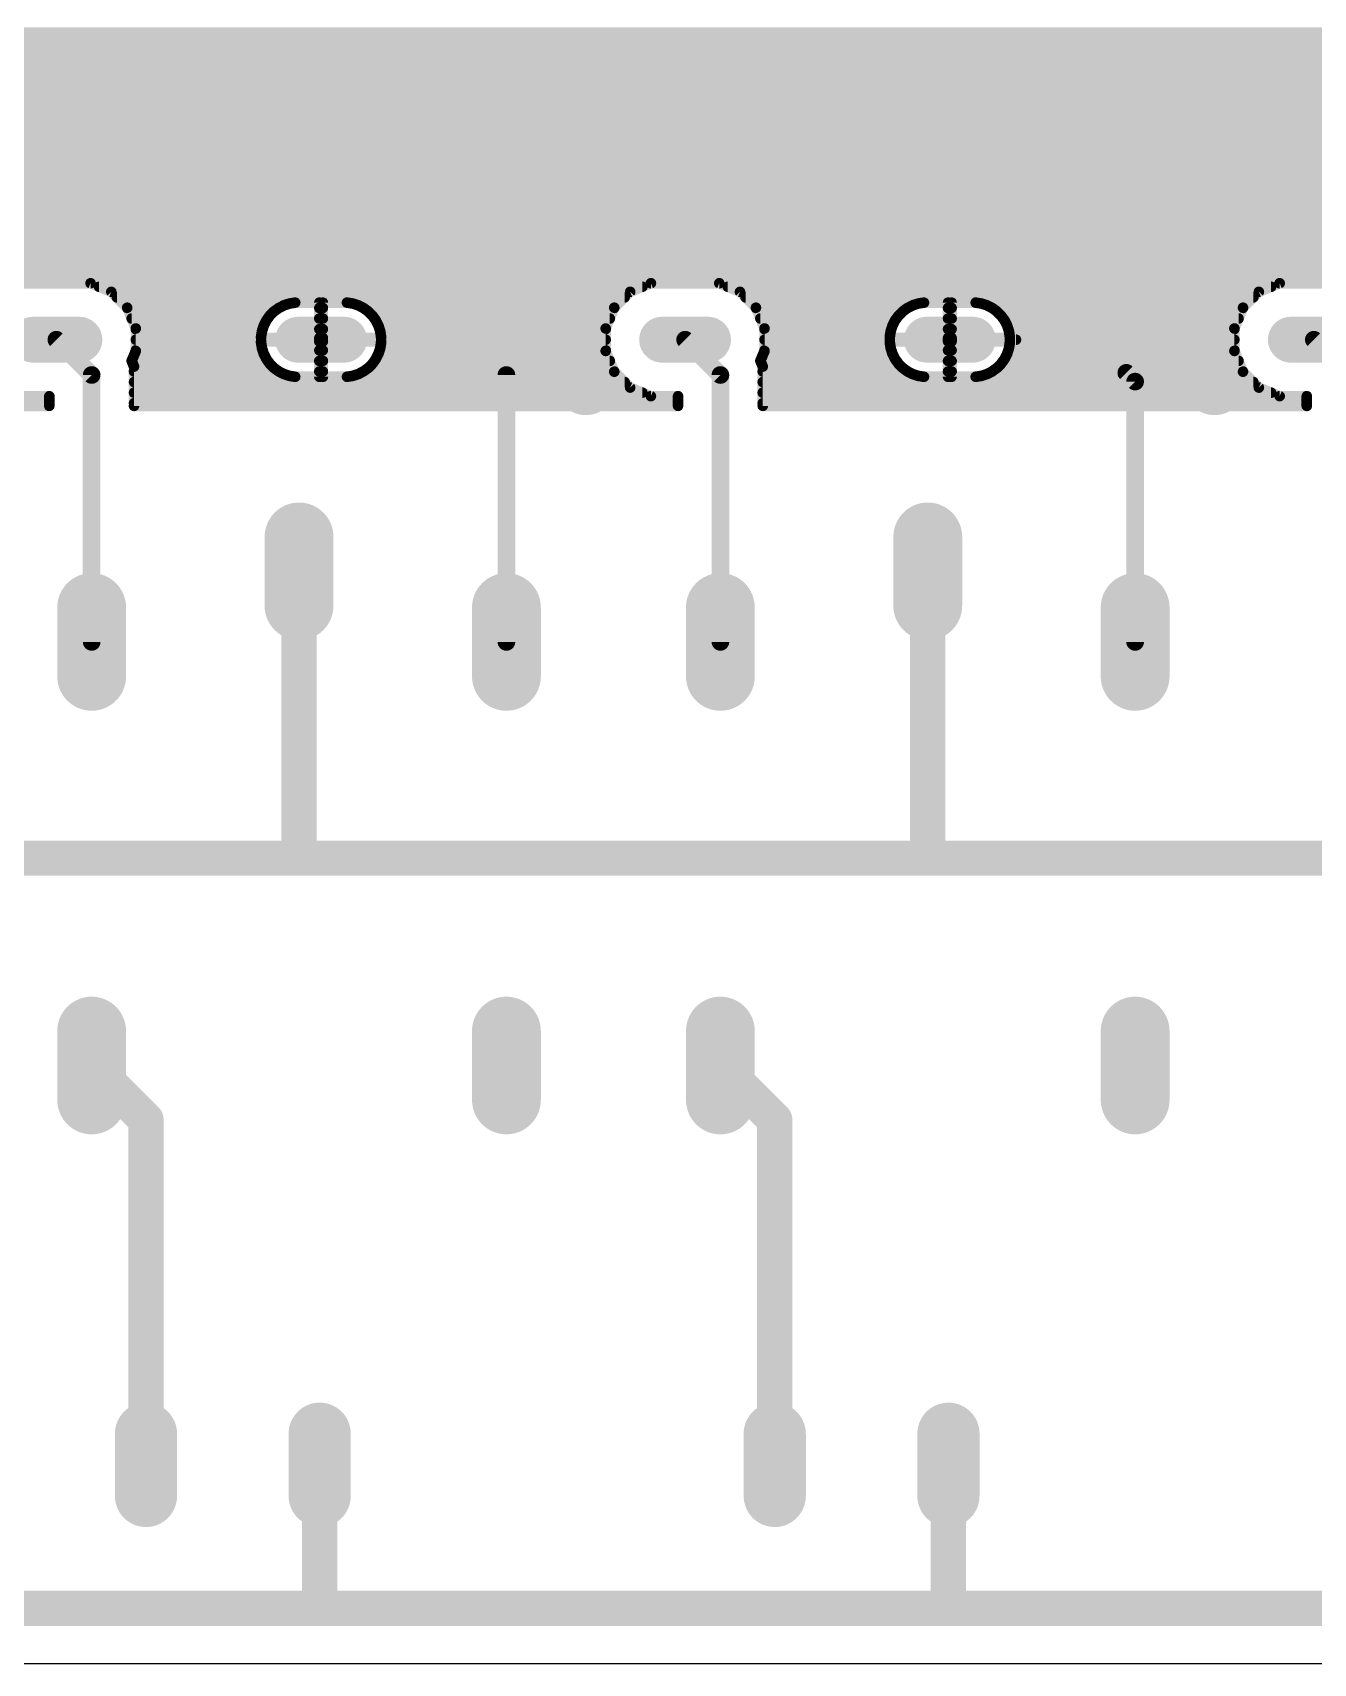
# Model space of a CAD drawing. Header units: millimetres. Extents: x 0 to 653, y 0 to 287.
# Drawn here: x 43.45 to 80.31, y 0 to 46.94 of the extents above; entities that cross this region are included whole.
import ezdxf

# ---------------------------------------------------------------- set-up
doc = ezdxf.new("R2010")
doc.units = ezdxf.units.MM
for name, color, linetype in [('16', 7, 'Continuous'), ('17', 7, 'Continuous'), ('18', 7, 'Continuous'), ('20', 7, 'Continuous')]:
    doc.layers.add(name, color=color, linetype=linetype)

# ---------------------------------------------------------------- blocks, each defined once
blk = doc.blocks.new('LONGP100')
at = {"const_width": 1}
blk.add_lwpolyline([(-0.5, 0), (0.5, 0)], dxfattribs=at)
at = {"const_width": 0.5}
for points in [[(-0.5, 0.25, 1), (-0.5, -0.25)], [(0.5, -0.25, 1), (0.5, 0.25)]]:
    blk.add_lwpolyline(points, format="xyb", dxfattribs=at)
blk = doc.blocks.new('ROUNDV')
at = {"const_width": 0.5}
blk.add_lwpolyline([(0, -0.25, 1), (0, 0.25, 1), (0, -0.25)], format="xyb", dxfattribs=at)

msp = doc.modelspace()

# ---------------------------------------------------------------- linework, layer by layer
at = {"layer": '16'}
for points, const_width in [([(1.168, 46.939), (167.958, 46.939)], 0.305), ([(1.168, 46.634), (167.958, 46.634)], 0.305), ([(1.168, 46.33), (167.958, 46.33)], 0.305), ([(1.168, 46.025), (167.958, 46.025)], 0.305), ([(1.168, 45.72), (167.958, 45.72)], 0.305), ([(1.168, 45.415), (167.958, 45.415)], 0.305), ([(1.168, 45.11), (167.958, 45.11)], 0.305), ([(1.168, 44.806), (167.958, 44.806)], 0.305), ([(1.168, 44.501), (167.958, 44.501)], 0.305), ([(1.168, 44.196), (167.958, 44.196)], 0.305), ([(1.168, 43.891), (167.958, 43.891)], 0.305), ([(1.168, 43.586), (167.958, 43.586)], 0.305), ([(1.168, 43.282), (167.958, 43.282)], 0.305), ([(1.168, 42.977), (167.958, 42.977)], 0.305), ([(1.168, 42.672), (167.958, 42.672)], 0.305), ([(6.137, 42.367), (167.958, 42.367)], 0.305), ([(6.442, 42.062), (167.958, 42.062)], 0.305), ([(6.693, 41.758), (167.958, 41.758)], 0.305), ([(6.693, 41.453), (167.958, 41.453)], 0.305), ([(6.693, 41.148), (167.958, 41.148)], 0.305), ([(6.693, 40.843), (167.958, 40.843)], 0.305), ([(6.188, 40.234), (167.958, 40.234)], 0.305), ([(6.493, 40.538), (167.958, 40.538)], 0.305), ([(1.168, 39.929), (167.958, 39.929)], 0.305), ([(45.116, 39.726), (43.149, 39.726)], 0.305), ([(45.714, 39.478), (45.116, 39.726)], 0.305), ([(45.361, 39.624), (61.001, 39.624)], 0.305), ([(46.171, 39.021), (45.714, 39.478)], 0.305), ([(45.873, 39.319), (60.49, 39.319)], 0.305), ([(60.649, 39.478), (60.191, 39.021)], 0.305), ([(61.246, 39.726), (60.649, 39.478)], 0.305), ([(63.214, 39.726), (61.246, 39.726)], 0.305), ([(63.811, 39.478), (63.214, 39.726)], 0.305), ([(63.459, 39.624), (79.099, 39.624)], 0.305), ([(64.269, 39.021), (63.811, 39.478)], 0.305), ([(63.97, 39.319), (78.587, 39.319)], 0.305), ([(78.746, 39.478), (78.289, 39.021)], 0.305), ([(79.344, 39.726), (78.746, 39.478)], 0.305), ([(81.311, 39.726), (79.344, 39.726)], 0.305), ([(46.419, 38.423), (46.171, 39.021)], 0.305), ([(46.174, 39.014), (50.537, 39.014)], 0.305), ([(50.397, 38.914), (50.278, 38.795)], 0.305), ([(50.533, 39.012), (50.397, 38.914)], 0.305), ([(50.683, 39.089), (50.533, 39.012)], 0.305), ([(50.842, 39.141), (50.683, 39.089)], 0.305), ([(51.008, 39.167), (50.842, 39.141)], 0.305), ([(51.702, 39.167), (51.008, 39.167)], 0.305), ([(51.702, 38.151), (51.702, 39.167)], 0.305), ([(51.702, 39.014), (51.803, 39.014)], 0.305), ([(52.497, 39.167), (51.803, 39.167)], 0.305), ([(51.803, 39.167), (51.803, 38.151)], 0.305), ([(52.663, 39.141), (52.497, 39.167)], 0.305), ([(52.822, 39.089), (52.663, 39.141)], 0.305), ([(52.972, 39.012), (52.822, 39.089)], 0.305), ([(52.968, 39.014), (60.189, 39.014)], 0.305), ([(53.108, 38.914), (52.972, 39.012)], 0.305), ([(53.227, 38.795), (53.108, 38.914)], 0.305), ([(60.191, 39.021), (59.944, 38.423)], 0.305), ([(64.516, 38.423), (64.269, 39.021)], 0.305), ([(64.271, 39.014), (68.634, 39.014)], 0.305), ([(68.495, 38.914), (68.376, 38.795)], 0.305), ([(68.63, 39.012), (68.495, 38.914)], 0.305), ([(68.78, 39.089), (68.63, 39.012)], 0.305), ([(68.94, 39.141), (68.78, 39.089)], 0.305), ([(69.106, 39.167), (68.94, 39.141)], 0.305), ([(69.799, 39.167), (69.106, 39.167)], 0.305), ([(69.799, 38.151), (69.799, 39.167)], 0.305), ([(69.799, 39.014), (69.901, 39.014)], 0.305), ([(70.594, 39.167), (69.901, 39.167)], 0.305), ([(69.901, 39.167), (69.901, 38.151)], 0.305), ([(70.76, 39.141), (70.594, 39.167)], 0.305), ([(70.92, 39.089), (70.76, 39.141)], 0.305), ([(71.07, 39.012), (70.92, 39.089)], 0.305), ([(71.066, 39.014), (78.286, 39.014)], 0.305), ([(71.205, 38.914), (71.07, 39.012)], 0.305), ([(71.324, 38.795), (71.205, 38.914)], 0.305), ([(78.289, 39.021), (78.041, 38.423)], 0.305), ([(46.3, 38.71), (50.216, 38.71)], 0.305), ([(46.419, 37.777), (46.419, 38.423)], 0.305), ([(46.419, 38.405), (50.069, 38.405)], 0.305), ([(50.052, 38.35), (50.025, 38.184)], 0.305), ([(50.103, 38.51), (50.052, 38.35)], 0.305), ([(50.18, 38.659), (50.103, 38.51)], 0.305), ([(50.278, 38.795), (50.18, 38.659)], 0.305), ([(51.702, 38.71), (51.803, 38.71)], 0.305), ([(51.702, 38.405), (51.803, 38.405)], 0.305), ([(53.325, 38.659), (53.227, 38.795)], 0.305), ([(53.289, 38.71), (60.063, 38.71)], 0.305), ([(53.401, 38.51), (53.325, 38.659)], 0.305), ([(53.453, 38.35), (53.401, 38.51)], 0.305), ([(53.436, 38.405), (59.944, 38.405)], 0.305), ([(53.48, 38.184), (53.453, 38.35)], 0.305), ([(59.944, 38.423), (59.944, 37.777)], 0.305), ([(64.397, 38.71), (68.314, 38.71)], 0.305), ([(64.516, 37.777), (64.516, 38.423)], 0.305), ([(64.516, 38.405), (68.167, 38.405)], 0.305), ([(68.149, 38.35), (68.123, 38.184)], 0.305), ([(68.201, 38.51), (68.149, 38.35)], 0.305), ([(68.277, 38.659), (68.201, 38.51)], 0.305), ([(68.376, 38.795), (68.277, 38.659)], 0.305), ([(69.799, 38.71), (69.901, 38.71)], 0.305), ([(69.799, 38.405), (69.901, 38.405)], 0.305), ([(71.423, 38.659), (71.324, 38.795)], 0.305), ([(71.386, 38.71), (78.16, 38.71)], 0.305), ([(71.499, 38.51), (71.423, 38.659)], 0.305), ([(71.551, 38.35), (71.499, 38.51)], 0.305), ([(71.533, 38.405), (78.041, 38.405)], 0.305), ([(71.577, 38.184), (71.551, 38.35)], 0.305), ([(78.041, 38.423), (78.041, 37.777)], 0.305), ([(45.148, 37.084), (44.133, 38.1)], 0.508), ([(46.419, 38.1), (51.702, 38.1)], 0.305), ([(50.025, 38.184), (50.025, 38.151)], 0.305), ([(50.025, 38.151), (51.702, 38.151)], 0.305), ([(51.702, 38.049), (50.025, 38.049)], 0.305), ([(50.025, 38.049), (50.025, 38.016)], 0.305), ([(50.025, 38.016), (50.052, 37.85)], 0.305), ([(51.702, 38.151), (51.702, 38.049)], 0.305), ([(51.803, 38.151), (51.702, 38.151)], 0.305), ([(51.702, 37.033), (51.702, 38.049)], 0.305), ([(51.702, 38.049), (51.803, 38.049)], 0.305), ([(51.803, 38.049), (51.803, 38.151)], 0.305), ([(51.803, 38.151), (53.48, 38.151)], 0.305), ([(51.803, 38.1), (59.944, 38.1)], 0.305), ([(51.803, 38.049), (51.803, 37.033)], 0.305), ([(53.48, 38.049), (51.803, 38.049)], 0.305), ([(53.453, 37.85), (53.48, 38.016)], 0.305), ([(53.48, 38.151), (53.48, 38.184)], 0.305), ([(53.48, 38.016), (53.48, 38.049)], 0.305), ([(63.246, 37.084), (62.23, 38.1)], 0.508), ([(64.516, 38.1), (69.799, 38.1)], 0.305), ([(68.123, 38.184), (68.123, 38.151)], 0.305), ([(68.123, 38.151), (69.799, 38.151)], 0.305), ([(69.799, 38.049), (68.123, 38.049)], 0.305), ([(68.123, 38.049), (68.123, 38.016)], 0.305), ([(68.123, 38.016), (68.149, 37.85)], 0.305), ([(69.799, 38.151), (69.799, 38.049)], 0.305), ([(69.901, 38.151), (69.799, 38.151)], 0.305), ([(69.799, 37.033), (69.799, 38.049)], 0.305), ([(69.799, 38.049), (69.901, 38.049)], 0.305), ([(69.85, 38.1), (71.755, 38.1)], 0.305), ([(69.901, 38.049), (69.901, 38.151)], 0.305), ([(69.901, 38.151), (71.577, 38.151)], 0.305), ([(69.901, 38.1), (78.041, 38.1)], 0.305), ([(69.901, 38.049), (69.901, 37.033)], 0.305), ([(71.577, 38.049), (69.901, 38.049)], 0.305), ([(71.551, 37.85), (71.577, 38.016)], 0.305), ([(71.577, 38.151), (71.577, 38.184)], 0.305), ([(71.577, 38.016), (71.577, 38.049)], 0.305), ([(81.344, 37.084), (80.328, 38.1)], 0.508), ([(46.3, 37.49), (46.419, 37.777)], 0.305), ([(46.368, 37.327), (46.3, 37.49)], 0.305), ([(46.3, 37.49), (50.216, 37.49)], 0.305), ([(46.419, 37.795), (50.069, 37.795)], 0.305), ([(50.052, 37.85), (50.103, 37.691)], 0.305), ([(50.103, 37.691), (50.18, 37.541)], 0.305), ([(50.18, 37.541), (50.278, 37.405)], 0.305), ([(50.278, 37.405), (50.397, 37.286)], 0.305), ([(51.702, 37.795), (51.803, 37.795)], 0.305), ([(51.702, 37.49), (51.803, 37.49)], 0.305), ([(53.108, 37.286), (53.227, 37.405)], 0.305), ([(53.227, 37.405), (53.325, 37.541)], 0.305), ([(53.289, 37.49), (60.063, 37.49)], 0.305), ([(53.325, 37.541), (53.401, 37.691)], 0.305), ([(53.401, 37.691), (53.453, 37.85)], 0.305), ([(53.436, 37.795), (59.944, 37.795)], 0.305), ([(59.944, 37.777), (60.191, 37.179)], 0.305), ([(64.397, 37.49), (64.516, 37.777)], 0.305), ([(64.465, 37.327), (64.397, 37.49)], 0.305), ([(64.397, 37.49), (68.314, 37.49)], 0.305), ([(64.516, 37.795), (68.167, 37.795)], 0.305), ([(68.149, 37.85), (68.201, 37.691)], 0.305), ([(68.201, 37.691), (68.277, 37.541)], 0.305), ([(68.277, 37.541), (68.376, 37.405)], 0.305), ([(68.376, 37.405), (68.495, 37.286)], 0.305), ([(69.799, 37.795), (69.901, 37.795)], 0.305), ([(69.799, 37.49), (69.901, 37.49)], 0.305), ([(71.205, 37.286), (71.324, 37.405)], 0.305), ([(71.324, 37.405), (71.423, 37.541)], 0.305), ([(71.386, 37.49), (78.16, 37.49)], 0.305), ([(71.423, 37.541), (71.499, 37.691)], 0.305), ([(71.499, 37.691), (71.551, 37.85)], 0.305), ([(71.533, 37.795), (78.041, 37.795)], 0.305), ([(78.041, 37.777), (78.289, 37.179)], 0.305), ([(45.148, 29.401), (45.148, 37.084)], 0.508), ([(46.368, 36.195), (46.368, 37.327)], 0.305), ([(46.368, 37.186), (50.537, 37.186)], 0.305), ([(50.397, 37.286), (50.533, 37.188)], 0.305), ([(50.533, 37.188), (50.683, 37.111)], 0.305), ([(50.683, 37.111), (50.842, 37.059)], 0.305), ([(50.842, 37.059), (51.008, 37.033)], 0.305), ([(51.008, 37.033), (51.702, 37.033)], 0.305), ([(51.702, 37.186), (51.803, 37.186)], 0.305), ([(51.803, 37.033), (52.497, 37.033)], 0.305), ([(52.497, 37.033), (52.663, 37.059)], 0.305), ([(52.663, 37.059), (52.822, 37.111)], 0.305), ([(52.822, 37.111), (52.972, 37.188)], 0.305), ([(52.968, 37.186), (60.189, 37.186)], 0.305), ([(52.972, 37.188), (53.108, 37.286)], 0.305), ([(57.087, 29.401), (57.087, 37.084)], 0.508), ([(60.191, 37.179), (60.649, 36.722)], 0.305), ([(63.246, 29.401), (63.246, 37.084)], 0.508), ([(64.465, 36.195), (64.465, 37.327)], 0.305), ([(64.465, 37.186), (68.634, 37.186)], 0.305), ([(68.495, 37.286), (68.63, 37.188)], 0.305), ([(68.63, 37.188), (68.78, 37.111)], 0.305), ([(68.78, 37.111), (68.94, 37.059)], 0.305), ([(68.94, 37.059), (69.106, 37.033)], 0.305), ([(69.106, 37.033), (69.799, 37.033)], 0.305), ([(69.799, 37.186), (69.901, 37.186)], 0.305), ([(69.901, 37.033), (70.594, 37.033)], 0.305), ([(70.594, 37.033), (70.76, 37.059)], 0.305), ([(70.76, 37.059), (70.92, 37.111)], 0.305), ([(70.92, 37.111), (71.07, 37.188)], 0.305), ([(71.066, 37.186), (78.286, 37.186)], 0.305), ([(71.07, 37.188), (71.205, 37.286)], 0.305), ([(75.184, 36.894), (74.93, 37.148)], 0.508), ([(75.184, 29.401), (75.184, 36.894)], 0.508), ([(78.289, 37.179), (78.746, 36.722)], 0.305), ([(43.149, 36.474), (43.929, 36.474)], 0.305), ([(43.929, 36.474), (43.929, 36.195)], 0.305), ([(46.368, 36.881), (60.49, 36.881)], 0.305), ([(46.368, 36.576), (61.001, 36.576)], 0.305), ([(60.649, 36.722), (61.246, 36.474)], 0.305), ([(61.246, 36.474), (62.027, 36.474)], 0.305), ([(62.027, 36.474), (62.027, 36.195)], 0.305), ([(64.465, 36.881), (78.587, 36.881)], 0.305), ([(64.465, 36.576), (79.099, 36.576)], 0.305), ([(78.746, 36.722), (79.344, 36.474)], 0.305), ([(79.344, 36.474), (80.124, 36.474)], 0.305), ([(80.124, 36.474), (80.124, 36.195)], 0.305), ([(28.27, 36.271), (43.929, 36.271)], 0.305), ([(43.929, 36.195), (28.27, 36.195)], 0.305), ([(46.368, 36.271), (62.027, 36.271)], 0.305), ([(62.027, 36.195), (46.368, 36.195)], 0.305), ([(64.465, 36.271), (80.124, 36.271)], 0.305), ([(80.124, 36.195), (64.465, 36.195)], 0.305), ([(51.117, 31.433), (51.117, 23.177)], 1.016), ([(69.215, 31.433), (69.215, 23.177)], 1.016), ([(33.02, 23.177), (51.117, 23.177)], 1.016), ([(51.117, 23.177), (69.215, 23.177)], 1.016), ([(69.215, 23.177), (87.312, 23.177)], 1.016), ([(45.148, 17.209), (46.712, 15.645)], 1.016), ([(63.246, 17.209), (64.81, 15.645)], 1.016), ([(46.712, 15.645), (46.712, 5.715)], 1.016), ([(64.81, 15.645), (64.81, 5.715)], 1.016), ([(51.712, 5.715), (51.712, 1.627)], 1.016), ([(69.81, 5.715), (69.81, 1.627)], 1.016), ([(33.972, 1.587), (51.752, 1.587)], 1.016), ([(51.712, 1.627), (51.752, 1.587)], 1.016), ([(51.752, 1.587), (69.85, 1.587)], 1.016), ([(69.81, 1.627), (69.85, 1.587)], 1.016), ([(69.85, 1.587), (88.265, 1.587)], 1.016)]:
    msp.add_lwpolyline(points, dxfattribs=dict(at, const_width=const_width))
for points, const_width in [([(45.145, 39.796, 1), (45.087, 39.655)], 0.152), ([(45.116, 39.649, 1), (45.116, 39.802)], 0.152), ([(45.361, 39.7, 1), (45.361, 39.548)], 0.152), ([(45.768, 39.532, 1), (45.66, 39.424)], 0.152), ([(45.685, 39.408, 1), (45.743, 39.548)], 0.152), ([(45.873, 39.395, 1), (45.873, 39.243)], 0.152), ([(60.49, 39.243, 1), (60.49, 39.395)], 0.152), ([(60.62, 39.548, 1), (60.678, 39.408)], 0.152), ([(60.703, 39.424, 1), (60.595, 39.532)], 0.152), ([(61.001, 39.548, 1), (61.001, 39.7)], 0.152), ([(61.246, 39.802, 1), (61.246, 39.649)], 0.152), ([(61.275, 39.655, 1), (61.217, 39.796)], 0.152), ([(63.243, 39.796, 1), (63.185, 39.655)], 0.152), ([(63.214, 39.649, 1), (63.214, 39.802)], 0.152), ([(63.459, 39.7, 1), (63.459, 39.548)], 0.152), ([(63.865, 39.532, 1), (63.757, 39.424)], 0.152), ([(63.782, 39.408, 1), (63.84, 39.548)], 0.152), ([(63.97, 39.395, 1), (63.97, 39.243)], 0.152), ([(78.587, 39.243, 1), (78.587, 39.395)], 0.152), ([(78.717, 39.548, 1), (78.775, 39.408)], 0.152), ([(78.8, 39.424, 1), (78.692, 39.532)], 0.152), ([(79.099, 39.548, 1), (79.099, 39.7)], 0.152), ([(79.344, 39.802, 1), (79.344, 39.649)], 0.152), ([(79.373, 39.655, 1), (79.315, 39.796)], 0.152), ([(46.241, 39.05, 1), (46.101, 38.992)], 0.152), ([(46.174, 39.091, 1), (46.174, 38.938)], 0.152), ([(46.117, 38.967, 1), (46.225, 39.075)], 0.152), ([(50.352, 38.975, 1), (50.442, 38.852)], 0.152), ([(50.451, 38.86, 1), (50.343, 38.968)], 0.152), ([(50.498, 39.08, 1), (50.568, 38.944)], 0.152), ([(50.578, 38.951, 1), (50.488, 39.074)], 0.152), ([(50.537, 38.938, 1), (50.537, 39.091)], 0.152), ([(50.659, 39.161, 1), (50.706, 39.016)], 0.152), ([(50.717, 39.021, 1), (50.648, 39.157)], 0.152), ([(50.83, 39.216, 1), (50.854, 39.065)], 0.152), ([(50.866, 39.068, 1), (50.819, 39.213)], 0.152), ([(51.008, 39.243, 1), (51.008, 39.091)], 0.152), ([(51.02, 39.092, 1), (50.996, 39.242)], 0.152), ([(51.778, 39.167, 1), (51.626, 39.167)], 0.152), ([(51.702, 39.091, 1), (51.702, 38.938)], 0.152), ([(51.702, 39.091, 1), (51.702, 39.243)], 0.152), ([(51.803, 39.243, 1), (51.803, 39.091)], 0.152), ([(51.88, 39.167, 1), (51.727, 39.167)], 0.152), ([(51.803, 38.938, 1), (51.803, 39.091)], 0.152), ([(52.509, 39.242, 1), (52.485, 39.092)], 0.152), ([(52.497, 39.091, 1), (52.497, 39.243)], 0.152), ([(52.686, 39.213, 1), (52.639, 39.068)], 0.152), ([(52.651, 39.065, 1), (52.675, 39.216)], 0.152), ([(52.857, 39.157, 1), (52.788, 39.021)], 0.152), ([(52.799, 39.016, 1), (52.846, 39.161)], 0.152), ([(52.968, 39.091, 1), (52.968, 38.938)], 0.152), ([(53.017, 39.074, 1), (52.927, 38.951)], 0.152), ([(52.937, 38.944, 1), (53.007, 39.08)], 0.152), ([(53.162, 38.968, 1), (53.054, 38.86)], 0.152), ([(53.063, 38.852, 1), (53.153, 38.975)], 0.152), ([(60.138, 39.075, 1), (60.245, 38.967)], 0.152), ([(60.262, 38.992, 1), (60.121, 39.05)], 0.152), ([(60.189, 38.938, 1), (60.189, 39.091)], 0.152), ([(64.339, 39.05, 1), (64.198, 38.992)], 0.152), ([(64.271, 39.091, 1), (64.271, 38.938)], 0.152), ([(64.215, 38.967, 1), (64.322, 39.075)], 0.152), ([(68.45, 38.975, 1), (68.539, 38.852)], 0.152), ([(68.549, 38.86, 1), (68.441, 38.968)], 0.152), ([(68.596, 39.08, 1), (68.665, 38.944)], 0.152), ([(68.675, 38.951, 1), (68.586, 39.074)], 0.152), ([(68.634, 38.938, 1), (68.634, 39.091)], 0.152), ([(68.757, 39.161, 1), (68.804, 39.016)], 0.152), ([(68.815, 39.021, 1), (68.746, 39.157)], 0.152), ([(68.928, 39.216, 1), (68.952, 39.065)], 0.152), ([(68.963, 39.068, 1), (68.916, 39.213)], 0.152), ([(69.106, 39.243, 1), (69.106, 39.091)], 0.152), ([(69.118, 39.092, 1), (69.094, 39.242)], 0.152), ([(69.875, 39.167, 1), (69.723, 39.167)], 0.152), ([(69.799, 39.091, 1), (69.799, 38.938)], 0.152), ([(69.799, 39.091, 1), (69.799, 39.243)], 0.152), ([(69.901, 39.243, 1), (69.901, 39.091)], 0.152), ([(69.977, 39.167, 1), (69.825, 39.167)], 0.152), ([(69.901, 38.938, 1), (69.901, 39.091)], 0.152), ([(70.606, 39.242, 1), (70.582, 39.092)], 0.152), ([(70.594, 39.091, 1), (70.594, 39.243)], 0.152), ([(70.784, 39.213, 1), (70.737, 39.068)], 0.152), ([(70.748, 39.065, 1), (70.772, 39.216)], 0.152), ([(70.954, 39.157, 1), (70.885, 39.021)], 0.152), ([(70.896, 39.016, 1), (70.944, 39.161)], 0.152), ([(71.066, 39.091, 1), (71.066, 38.938)], 0.152), ([(71.114, 39.074, 1), (71.025, 38.951)], 0.152), ([(71.035, 38.944, 1), (71.104, 39.08)], 0.152), ([(71.259, 38.968, 1), (71.151, 38.86)], 0.152), ([(71.161, 38.852, 1), (71.25, 38.975)], 0.152), ([(78.235, 39.075, 1), (78.343, 38.967)], 0.152), ([(78.359, 38.992, 1), (78.219, 39.05)], 0.152), ([(78.286, 38.938, 1), (78.286, 39.091)], 0.152), ([(46.3, 38.786, 1), (46.3, 38.633)], 0.152), ([(46.495, 38.423, 1), (46.342, 38.423)], 0.152), ([(46.419, 38.481, 1), (46.419, 38.329)], 0.152), ([(46.348, 38.394, 1), (46.489, 38.453)], 0.152), ([(50.127, 38.338, 1), (49.976, 38.362)], 0.152), ([(50.036, 38.544, 1), (50.171, 38.475)], 0.152), ([(50.176, 38.486, 1), (50.031, 38.533)], 0.152), ([(50.069, 38.329, 1), (50.069, 38.481)], 0.152), ([(50.118, 38.704, 1), (50.241, 38.614)], 0.152), ([(50.248, 38.624, 1), (50.112, 38.694)], 0.152), ([(50.224, 38.849, 1), (50.332, 38.741)], 0.152), ([(50.34, 38.75, 1), (50.217, 38.84)], 0.152), ([(50.216, 38.633, 1), (50.216, 38.786)], 0.152), ([(51.702, 38.786, 1), (51.702, 38.633)], 0.152), ([(51.702, 38.481, 1), (51.702, 38.329)], 0.152), ([(51.803, 38.633, 1), (51.803, 38.786)], 0.152), ([(51.803, 38.329, 1), (51.803, 38.481)], 0.152), ([(53.288, 38.84, 1), (53.165, 38.75)], 0.152), ([(53.173, 38.741, 1), (53.281, 38.849)], 0.152), ([(53.289, 38.786, 1), (53.289, 38.633)], 0.152), ([(53.393, 38.694, 1), (53.257, 38.624)], 0.152), ([(53.264, 38.614, 1), (53.387, 38.704)], 0.152), ([(53.474, 38.533, 1), (53.329, 38.486)], 0.152), ([(53.334, 38.475, 1), (53.469, 38.544)], 0.152), ([(53.436, 38.481, 1), (53.436, 38.329)], 0.152), ([(53.529, 38.362, 1), (53.378, 38.338)], 0.152), ([(60.02, 38.423, 1), (59.868, 38.423)], 0.152), ([(59.874, 38.453, 1), (60.014, 38.394)], 0.152), ([(59.944, 38.329, 1), (59.944, 38.481)], 0.152), ([(60.063, 38.633, 1), (60.063, 38.786)], 0.152), ([(64.397, 38.786, 1), (64.397, 38.633)], 0.152), ([(64.592, 38.423, 1), (64.44, 38.423)], 0.152), ([(64.516, 38.481, 1), (64.516, 38.329)], 0.152), ([(64.446, 38.394, 1), (64.586, 38.453)], 0.152), ([(68.224, 38.338, 1), (68.074, 38.362)], 0.152), ([(68.133, 38.544, 1), (68.269, 38.475)], 0.152), ([(68.273, 38.486, 1), (68.129, 38.533)], 0.152), ([(68.167, 38.329, 1), (68.167, 38.481)], 0.152), ([(68.216, 38.704, 1), (68.339, 38.614)], 0.152), ([(68.345, 38.624, 1), (68.209, 38.694)], 0.152), ([(68.322, 38.849, 1), (68.43, 38.741)], 0.152), ([(68.438, 38.75, 1), (68.314, 38.84)], 0.152), ([(68.314, 38.633, 1), (68.314, 38.786)], 0.152), ([(69.799, 38.786, 1), (69.799, 38.633)], 0.152), ([(69.799, 38.481, 1), (69.799, 38.329)], 0.152), ([(69.901, 38.633, 1), (69.901, 38.786)], 0.152), ([(69.901, 38.329, 1), (69.901, 38.481)], 0.152), ([(71.386, 38.84, 1), (71.263, 38.75)], 0.152), ([(71.27, 38.741, 1), (71.378, 38.849)], 0.152), ([(71.386, 38.786, 1), (71.386, 38.633)], 0.152), ([(71.491, 38.694, 1), (71.355, 38.624)], 0.152), ([(71.361, 38.614, 1), (71.484, 38.704)], 0.152), ([(71.572, 38.533, 1), (71.427, 38.486)], 0.152), ([(71.431, 38.475, 1), (71.567, 38.544)], 0.152), ([(71.533, 38.481, 1), (71.533, 38.329)], 0.152), ([(71.626, 38.362, 1), (71.476, 38.338)], 0.152), ([(78.118, 38.423, 1), (77.965, 38.423)], 0.152), ([(77.971, 38.453, 1), (78.112, 38.394)], 0.152), ([(78.041, 38.329, 1), (78.041, 38.481)], 0.152), ([(78.16, 38.633, 1), (78.16, 38.786)], 0.152), ([(44.222, 38.19, 1), (44.043, 38.01)], 0.254), ([(46.419, 38.176, 1), (46.419, 38.024)], 0.152), ([(50.102, 38.184, 1), (49.949, 38.184)], 0.152), ([(50.025, 38.227, 1), (50.025, 38.075)], 0.152), ([(49.95, 38.196, 1), (50.101, 38.172)], 0.152), ([(49.949, 38.151, 1), (50.102, 38.151)], 0.152), ([(50.025, 38.125, 1), (50.025, 37.973)], 0.152), ([(50.102, 38.049, 1), (49.949, 38.049)], 0.152), ([(50.101, 38.028, 1), (49.95, 38.004)], 0.152), ([(49.949, 38.016, 1), (50.102, 38.016)], 0.152), ([(49.979, 38.373, 1), (50.124, 38.326)], 0.152), ([(51.778, 38.151, 1), (51.626, 38.151)], 0.152), ([(51.702, 38.227, 1), (51.702, 38.075)], 0.152), ([(51.626, 38.151, 1), (51.778, 38.151)], 0.152), ([(51.778, 38.049, 1), (51.626, 38.049)], 0.152), ([(51.702, 38.125, 1), (51.702, 37.973)], 0.152), ([(51.626, 38.049, 1), (51.778, 38.049)], 0.152), ([(51.702, 38.075, 1), (51.702, 38.227)], 0.152), ([(51.702, 38.024, 1), (51.702, 38.176)], 0.152), ([(51.702, 37.973, 1), (51.702, 38.125)], 0.152), ([(51.88, 38.151, 1), (51.727, 38.151)], 0.152), ([(51.803, 38.227, 1), (51.803, 38.075)], 0.152), ([(51.803, 38.176, 1), (51.803, 38.024)], 0.152), ([(51.727, 38.151, 1), (51.88, 38.151)], 0.152), ([(51.88, 38.049, 1), (51.727, 38.049)], 0.152), ([(51.803, 38.125, 1), (51.803, 37.973)], 0.152), ([(51.727, 38.049, 1), (51.88, 38.049)], 0.152), ([(51.803, 38.075, 1), (51.803, 38.227)], 0.152), ([(51.803, 37.973, 1), (51.803, 38.125)], 0.152), ([(53.381, 38.326, 1), (53.526, 38.373)], 0.152), ([(53.556, 38.184, 1), (53.404, 38.184)], 0.152), ([(53.404, 38.151, 1), (53.556, 38.151)], 0.152), ([(53.556, 38.049, 1), (53.404, 38.049)], 0.152), ([(53.404, 38.016, 1), (53.556, 38.016)], 0.152), ([(53.404, 38.172, 1), (53.555, 38.196)], 0.152), ([(53.555, 38.004, 1), (53.404, 38.028)], 0.152), ([(53.48, 38.075, 1), (53.48, 38.227)], 0.152), ([(53.48, 37.973, 1), (53.48, 38.125)], 0.152), ([(59.944, 38.024, 1), (59.944, 38.176)], 0.152), ([(62.32, 38.19, 1), (62.14, 38.01)], 0.254), ([(64.516, 38.176, 1), (64.516, 38.024)], 0.152), ([(68.199, 38.184, 1), (68.047, 38.184)], 0.152), ([(68.123, 38.227, 1), (68.123, 38.075)], 0.152), ([(68.047, 38.196, 1), (68.198, 38.172)], 0.152), ([(68.047, 38.151, 1), (68.199, 38.151)], 0.152), ([(68.123, 38.125, 1), (68.123, 37.973)], 0.152), ([(68.199, 38.049, 1), (68.047, 38.049)], 0.152), ([(68.198, 38.028, 1), (68.047, 38.004)], 0.152), ([(68.047, 38.016, 1), (68.199, 38.016)], 0.152), ([(68.077, 38.373, 1), (68.222, 38.326)], 0.152), ([(69.875, 38.151, 1), (69.723, 38.151)], 0.152), ([(69.799, 38.227, 1), (69.799, 38.075)], 0.152), ([(69.723, 38.151, 1), (69.875, 38.151)], 0.152), ([(69.875, 38.049, 1), (69.723, 38.049)], 0.152), ([(69.799, 38.125, 1), (69.799, 37.973)], 0.152), ([(69.723, 38.049, 1), (69.875, 38.049)], 0.152), ([(69.85, 38.176, 1), (69.85, 38.024)], 0.152), ([(69.799, 38.075, 1), (69.799, 38.227)], 0.152), ([(69.799, 38.024, 1), (69.799, 38.176)], 0.152), ([(69.799, 37.973, 1), (69.799, 38.125)], 0.152), ([(69.977, 38.151, 1), (69.825, 38.151)], 0.152), ([(69.901, 38.227, 1), (69.901, 38.075)], 0.152), ([(69.901, 38.176, 1), (69.901, 38.024)], 0.152), ([(69.825, 38.151, 1), (69.977, 38.151)], 0.152), ([(69.977, 38.049, 1), (69.825, 38.049)], 0.152), ([(69.901, 38.125, 1), (69.901, 37.973)], 0.152), ([(69.825, 38.049, 1), (69.977, 38.049)], 0.152), ([(69.901, 38.075, 1), (69.901, 38.227)], 0.152), ([(69.901, 37.973, 1), (69.901, 38.125)], 0.152), ([(71.478, 38.326, 1), (71.623, 38.373)], 0.152), ([(71.653, 38.184, 1), (71.501, 38.184)], 0.152), ([(71.501, 38.151, 1), (71.653, 38.151)], 0.152), ([(71.653, 38.049, 1), (71.501, 38.049)], 0.152), ([(71.501, 38.016, 1), (71.653, 38.016)], 0.152), ([(71.502, 38.172, 1), (71.653, 38.196)], 0.152), ([(71.653, 38.004, 1), (71.502, 38.028)], 0.152), ([(71.577, 38.075, 1), (71.577, 38.227)], 0.152), ([(71.577, 37.973, 1), (71.577, 38.125)], 0.152), ([(71.755, 38.024, 1), (71.755, 38.176)], 0.152), ([(78.041, 38.024, 1), (78.041, 38.176)], 0.152), ([(80.417, 38.19, 1), (80.238, 38.01)], 0.254), ([(46.37, 37.519, 1), (46.23, 37.461)], 0.152), ([(46.3, 37.567, 1), (46.3, 37.414)], 0.152), ([(46.23, 37.519, 1), (46.37, 37.461)], 0.152), ([(46.419, 37.871, 1), (46.419, 37.719)], 0.152), ([(46.342, 37.777, 1), (46.495, 37.777)], 0.152), ([(46.489, 37.748, 1), (46.348, 37.806)], 0.152), ([(50.124, 37.874, 1), (49.979, 37.827)], 0.152), ([(49.976, 37.838, 1), (50.127, 37.862)], 0.152), ([(50.171, 37.725, 1), (50.036, 37.656)], 0.152), ([(50.031, 37.667, 1), (50.176, 37.714)], 0.152), ([(50.069, 37.719, 1), (50.069, 37.871)], 0.152), ([(50.241, 37.586, 1), (50.118, 37.496)], 0.152), ([(50.112, 37.506, 1), (50.248, 37.575)], 0.152), ([(50.332, 37.459, 1), (50.224, 37.351)], 0.152), ([(50.216, 37.414, 1), (50.216, 37.567)], 0.152), ([(51.702, 37.871, 1), (51.702, 37.719)], 0.152), ([(51.702, 37.567, 1), (51.702, 37.414)], 0.152), ([(51.803, 37.719, 1), (51.803, 37.871)], 0.152), ([(51.803, 37.414, 1), (51.803, 37.567)], 0.152), ([(53.281, 37.351, 1), (53.173, 37.459)], 0.152), ([(53.289, 37.567, 1), (53.289, 37.414)], 0.152), ([(53.257, 37.575, 1), (53.393, 37.506)], 0.152), ([(53.387, 37.496, 1), (53.264, 37.586)], 0.152), ([(53.329, 37.714, 1), (53.474, 37.667)], 0.152), ([(53.469, 37.656, 1), (53.334, 37.725)], 0.152), ([(53.436, 37.871, 1), (53.436, 37.719)], 0.152), ([(53.378, 37.862, 1), (53.529, 37.838)], 0.152), ([(53.526, 37.827, 1), (53.381, 37.874)], 0.152), ([(60.014, 37.806, 1), (59.874, 37.748)], 0.152), ([(59.868, 37.777, 1), (60.02, 37.777)], 0.152), ([(59.944, 37.719, 1), (59.944, 37.871)], 0.152), ([(60.063, 37.414, 1), (60.063, 37.567)], 0.152), ([(64.468, 37.519, 1), (64.327, 37.461)], 0.152), ([(64.397, 37.567, 1), (64.397, 37.414)], 0.152), ([(64.327, 37.519, 1), (64.468, 37.461)], 0.152), ([(64.516, 37.871, 1), (64.516, 37.719)], 0.152), ([(64.44, 37.777, 1), (64.592, 37.777)], 0.152), ([(64.586, 37.748, 1), (64.446, 37.806)], 0.152), ([(68.222, 37.874, 1), (68.077, 37.827)], 0.152), ([(68.074, 37.838, 1), (68.224, 37.862)], 0.152), ([(68.269, 37.725, 1), (68.133, 37.656)], 0.152), ([(68.129, 37.667, 1), (68.273, 37.714)], 0.152), ([(68.167, 37.719, 1), (68.167, 37.871)], 0.152), ([(68.339, 37.586, 1), (68.216, 37.496)], 0.152), ([(68.209, 37.506, 1), (68.345, 37.575)], 0.152), ([(68.43, 37.459, 1), (68.322, 37.351)], 0.152), ([(68.314, 37.414, 1), (68.314, 37.567)], 0.152), ([(69.799, 37.871, 1), (69.799, 37.719)], 0.152), ([(69.799, 37.567, 1), (69.799, 37.414)], 0.152), ([(69.901, 37.719, 1), (69.901, 37.871)], 0.152), ([(69.901, 37.414, 1), (69.901, 37.567)], 0.152), ([(71.378, 37.351, 1), (71.27, 37.459)], 0.152), ([(71.386, 37.567, 1), (71.386, 37.414)], 0.152), ([(71.355, 37.575, 1), (71.491, 37.506)], 0.152), ([(71.484, 37.496, 1), (71.361, 37.586)], 0.152), ([(71.427, 37.714, 1), (71.572, 37.667)], 0.152), ([(71.567, 37.656, 1), (71.431, 37.725)], 0.152), ([(71.533, 37.871, 1), (71.533, 37.719)], 0.152), ([(71.476, 37.862, 1), (71.626, 37.838)], 0.152), ([(71.623, 37.827, 1), (71.478, 37.874)], 0.152), ([(78.112, 37.806, 1), (77.971, 37.748)], 0.152), ([(77.965, 37.777, 1), (78.118, 37.777)], 0.152), ([(78.041, 37.719, 1), (78.041, 37.871)], 0.152), ([(78.16, 37.414, 1), (78.16, 37.567)], 0.152), ([(45.276, 37.084, 1), (45.022, 37.084)], 0.254), ([(45.059, 36.994, 1), (45.238, 37.174)], 0.254), ([(46.444, 37.327, 1), (46.291, 37.327)], 0.152), ([(46.368, 37.262, 1), (46.368, 37.109)], 0.152), ([(46.297, 37.297, 1), (46.438, 37.356)], 0.152), ([(50.217, 37.36, 1), (50.34, 37.45)], 0.152), ([(50.442, 37.348, 1), (50.352, 37.225)], 0.152), ([(50.343, 37.232, 1), (50.451, 37.34)], 0.152), ([(50.568, 37.255, 1), (50.498, 37.12)], 0.152), ([(50.488, 37.126, 1), (50.578, 37.249)], 0.152), ([(50.537, 37.109, 1), (50.537, 37.262)], 0.152), ([(50.706, 37.184, 1), (50.659, 37.039)], 0.152), ([(50.648, 37.044, 1), (50.717, 37.179)], 0.152), ([(50.854, 37.135, 1), (50.83, 36.984)], 0.152), ([(50.819, 36.987, 1), (50.866, 37.132)], 0.152), ([(51.008, 37.109, 1), (51.008, 36.957)], 0.152), ([(50.996, 36.958, 1), (51.02, 37.108)], 0.152), ([(51.702, 37.262, 1), (51.702, 37.109)], 0.152), ([(51.626, 37.033, 1), (51.778, 37.033)], 0.152), ([(51.702, 36.957, 1), (51.702, 37.109)], 0.152), ([(51.803, 37.109, 1), (51.803, 36.957)], 0.152), ([(51.727, 37.033, 1), (51.88, 37.033)], 0.152), ([(51.803, 37.109, 1), (51.803, 37.262)], 0.152), ([(52.485, 37.108, 1), (52.509, 36.958)], 0.152), ([(52.497, 36.957, 1), (52.497, 37.109)], 0.152), ([(52.639, 37.132, 1), (52.686, 36.987)], 0.152), ([(52.675, 36.984, 1), (52.651, 37.135)], 0.152), ([(52.788, 37.179, 1), (52.857, 37.044)], 0.152), ([(52.846, 37.039, 1), (52.799, 37.184)], 0.152), ([(52.968, 37.262, 1), (52.968, 37.109)], 0.152), ([(52.927, 37.249, 1), (53.017, 37.126)], 0.152), ([(53.007, 37.12, 1), (52.937, 37.255)], 0.152), ([(53.054, 37.34, 1), (53.162, 37.232)], 0.152), ([(53.153, 37.225, 1), (53.063, 37.348)], 0.152), ([(53.165, 37.45, 1), (53.288, 37.36)], 0.152), ([(57.214, 37.084, 1), (56.959, 37.084)], 0.254), ([(60.245, 37.233, 1), (60.138, 37.125)], 0.152), ([(60.121, 37.15, 1), (60.262, 37.208)], 0.152), ([(60.189, 37.109, 1), (60.189, 37.262)], 0.152), ([(63.373, 37.084, 1), (63.119, 37.084)], 0.254), ([(63.156, 36.994, 1), (63.336, 37.174)], 0.254), ([(64.541, 37.327, 1), (64.389, 37.327)], 0.152), ([(64.465, 37.262, 1), (64.465, 37.109)], 0.152), ([(64.395, 37.297, 1), (64.536, 37.356)], 0.152), ([(68.314, 37.36, 1), (68.438, 37.45)], 0.152), ([(68.539, 37.348, 1), (68.45, 37.225)], 0.152), ([(68.441, 37.232, 1), (68.549, 37.34)], 0.152), ([(68.665, 37.255, 1), (68.596, 37.12)], 0.152), ([(68.586, 37.126, 1), (68.675, 37.249)], 0.152), ([(68.634, 37.109, 1), (68.634, 37.262)], 0.152), ([(68.804, 37.184, 1), (68.757, 37.039)], 0.152), ([(68.746, 37.044, 1), (68.815, 37.179)], 0.152), ([(68.952, 37.135, 1), (68.928, 36.984)], 0.152), ([(68.916, 36.987, 1), (68.963, 37.132)], 0.152), ([(69.106, 37.109, 1), (69.106, 36.957)], 0.152), ([(69.094, 36.958, 1), (69.118, 37.108)], 0.152), ([(69.799, 37.262, 1), (69.799, 37.109)], 0.152), ([(69.723, 37.033, 1), (69.875, 37.033)], 0.152), ([(69.799, 36.957, 1), (69.799, 37.109)], 0.152), ([(69.901, 37.109, 1), (69.901, 36.957)], 0.152), ([(69.825, 37.033, 1), (69.977, 37.033)], 0.152), ([(69.901, 37.109, 1), (69.901, 37.262)], 0.152), ([(70.582, 37.108, 1), (70.606, 36.958)], 0.152), ([(70.594, 36.957, 1), (70.594, 37.109)], 0.152), ([(70.737, 37.132, 1), (70.784, 36.987)], 0.152), ([(70.772, 36.984, 1), (70.748, 37.135)], 0.152), ([(70.885, 37.179, 1), (70.954, 37.044)], 0.152), ([(70.944, 37.039, 1), (70.896, 37.184)], 0.152), ([(71.066, 37.262, 1), (71.066, 37.109)], 0.152), ([(71.025, 37.249, 1), (71.114, 37.126)], 0.152), ([(71.104, 37.12, 1), (71.035, 37.255)], 0.152), ([(71.151, 37.34, 1), (71.259, 37.232)], 0.152), ([(71.25, 37.225, 1), (71.161, 37.348)], 0.152), ([(71.263, 37.45, 1), (71.386, 37.36)], 0.152), ([(75.02, 37.237, 1), (74.84, 37.058)], 0.254), ([(75.311, 36.894, 1), (75.057, 36.894)], 0.254), ([(75.094, 36.804, 1), (75.274, 36.983)], 0.254), ([(78.343, 37.233, 1), (78.235, 37.125)], 0.152), ([(78.219, 37.15, 1), (78.359, 37.208)], 0.152), ([(78.286, 37.109, 1), (78.286, 37.262)], 0.152), ([(44.005, 36.474, 1), (43.853, 36.474)], 0.152), ([(43.929, 36.398, 1), (43.929, 36.551)], 0.152), ([(46.368, 36.957, 1), (46.368, 36.805)], 0.152), ([(46.368, 36.652, 1), (46.368, 36.5)], 0.152), ([(60.49, 36.805, 1), (60.49, 36.957)], 0.152), ([(60.678, 36.792, 1), (60.62, 36.651)], 0.152), ([(60.595, 36.668, 1), (60.703, 36.776)], 0.152), ([(61.001, 36.5, 1), (61.001, 36.652)], 0.152), ([(61.246, 36.551, 1), (61.246, 36.398)], 0.152), ([(61.217, 36.404, 1), (61.275, 36.545)], 0.152), ([(62.103, 36.474, 1), (61.951, 36.474)], 0.152), ([(62.027, 36.398, 1), (62.027, 36.551)], 0.152), ([(64.465, 36.957, 1), (64.465, 36.805)], 0.152), ([(64.465, 36.652, 1), (64.465, 36.5)], 0.152), ([(78.587, 36.805, 1), (78.587, 36.957)], 0.152), ([(78.775, 36.792, 1), (78.717, 36.651)], 0.152), ([(78.692, 36.668, 1), (78.8, 36.776)], 0.152), ([(79.099, 36.5, 1), (79.099, 36.652)], 0.152), ([(79.344, 36.551, 1), (79.344, 36.398)], 0.152), ([(79.315, 36.404, 1), (79.373, 36.545)], 0.152), ([(80.201, 36.474, 1), (80.048, 36.474)], 0.152), ([(80.124, 36.398, 1), (80.124, 36.551)], 0.152), ([(43.853, 36.195, 1), (44.005, 36.195)], 0.152), ([(43.929, 36.195, 1), (43.929, 36.347)], 0.152), ([(43.929, 36.119, 1), (43.929, 36.271)], 0.152), ([(46.368, 36.347, 1), (46.368, 36.195)], 0.152), ([(46.368, 36.271, 1), (46.368, 36.119)], 0.152), ([(46.291, 36.195, 1), (46.444, 36.195)], 0.152), ([(61.951, 36.195, 1), (62.103, 36.195)], 0.152), ([(62.027, 36.195, 1), (62.027, 36.347)], 0.152), ([(62.027, 36.119, 1), (62.027, 36.271)], 0.152), ([(64.465, 36.347, 1), (64.465, 36.195)], 0.152), ([(64.465, 36.271, 1), (64.465, 36.119)], 0.152), ([(64.389, 36.195, 1), (64.541, 36.195)], 0.152), ([(80.048, 36.195, 1), (80.201, 36.195)], 0.152), ([(80.124, 36.195, 1), (80.124, 36.347)], 0.152), ([(80.124, 36.119, 1), (80.124, 36.271)], 0.152), ([(51.371, 31.433, 1), (50.864, 31.433)], 0.508), ([(69.469, 31.433, 1), (68.961, 31.433)], 0.508), ([(45.022, 29.401, 1), (45.276, 29.401)], 0.254), ([(56.959, 29.401, 1), (57.214, 29.401)], 0.254), ([(63.119, 29.401, 1), (63.373, 29.401)], 0.254), ([(75.057, 29.401, 1), (75.311, 29.401)], 0.254), ([(51.117, 23.431, 1), (51.117, 22.924)], 0.508), ([(51.117, 22.924, 1), (51.117, 23.431)], 0.508), ([(69.215, 23.431, 1), (69.215, 22.924)], 0.508), ([(69.215, 22.924, 1), (69.215, 23.431)], 0.508), ([(50.864, 23.177, 1), (51.371, 23.177)], 0.508), ([(68.961, 23.177, 1), (69.469, 23.177)], 0.508), ([(45.328, 17.388, 1), (44.969, 17.029)], 0.508), ([(63.426, 17.388, 1), (63.066, 17.029)], 0.508), ([(46.967, 15.645, 1), (46.459, 15.645)], 0.508), ([(46.533, 15.465, 1), (46.892, 15.824)], 0.508), ([(65.064, 15.645, 1), (64.556, 15.645)], 0.508), ([(64.63, 15.465, 1), (64.99, 15.824)], 0.508), ([(51.967, 5.715, 1), (51.459, 5.715)], 0.508), ([(70.064, 5.715, 1), (69.556, 5.715)], 0.508), ([(46.459, 5.715, 1), (46.967, 5.715)], 0.508), ([(64.556, 5.715, 1), (65.064, 5.715)], 0.508), ([(51.459, 1.627, 1), (51.967, 1.627)], 0.508), ([(51.892, 1.807, 1), (51.533, 1.448)], 0.508), ([(51.752, 1.841, 1), (51.752, 1.333)], 0.508), ([(51.573, 1.408, 1), (51.932, 1.767)], 0.508), ([(51.752, 1.333, 1), (51.752, 1.841)], 0.508), ([(69.99, 1.807, 1), (69.63, 1.448)], 0.508), ([(69.556, 1.627, 1), (70.064, 1.627)], 0.508), ([(69.85, 1.841, 1), (69.85, 1.333)], 0.508), ([(69.67, 1.408, 1), (70.03, 1.767)], 0.508), ([(69.85, 1.333, 1), (69.85, 1.841)], 0.508)]:
    msp.add_lwpolyline(points, format="xyb", dxfattribs=dict(at, const_width=const_width))
at = {"layer": '20'}
msp.add_line((0, 0), (187.94, 0), dxfattribs=at)

# ---------------------------------------------------------------- block references
at = {"layer": '17'}
for p, xscale, yscale, rotation in [((44.133, 38.1), 1.3208, 1.3208, 180), ((44.133, 38.1), 1.3208, 1.3208, 180), ((51.752, 38.1), 1.3208, 1.3208, 180), ((51.752, 38.1), 1.3208, 1.3208, 180), ((62.23, 38.1), 1.3208, 1.3208, 180), ((62.23, 38.1), 1.3208, 1.3208, 180), ((69.85, 38.1), 1.3208, 1.3208, 180), ((69.85, 38.1), 1.3208, 1.3208, 180), ((80.328, 38.1), 1.3208, 1.3208, 180), ((80.328, 38.1), 1.3208, 1.3208, 180), ((51.117, 31.433), 1.9812, 1.9812, 270), ((51.117, 31.433), 1.9812, 1.9812, 270), ((69.215, 31.433), 1.9812, 1.9812, 270), ((69.215, 31.433), 1.9812, 1.9812, 270), ((45.148, 29.401), 1.9812, 1.9812, 270), ((45.148, 29.401), 1.9812, 1.9812, 270), ((57.087, 29.401), 1.9812, 1.9812, 270), ((57.087, 29.401), 1.9812, 1.9812, 270), ((63.246, 29.401), 1.9812, 1.9812, 270), ((63.246, 29.401), 1.9812, 1.9812, 270), ((75.184, 29.401), 1.9812, 1.9812, 270), ((75.184, 29.401), 1.9812, 1.9812, 270), ((45.148, 17.209), 1.9812, 1.9812, 270), ((45.148, 17.209), 1.9812, 1.9812, 270), ((57.087, 17.209), 1.9812, 1.9812, 270), ((57.087, 17.209), 1.9812, 1.9812, 270), ((63.246, 17.209), 1.9812, 1.9812, 270), ((63.246, 17.209), 1.9812, 1.9812, 270), ((75.184, 17.209), 1.9812, 1.9812, 270), ((75.184, 17.209), 1.9812, 1.9812, 270), ((46.712, 5.715), 1.7907, 1.7907, 90), ((46.712, 5.715), 1.7907, 1.7907, 90), ((51.712, 5.715), 1.7907, 1.7907, 90), ((51.712, 5.715), 1.7907, 1.7907, 90), ((64.81, 5.715), 1.7907, 1.7907, 90), ((64.81, 5.715), 1.7907, 1.7907, 90), ((69.81, 5.715), 1.7907, 1.7907, 90), ((69.81, 5.715), 1.7907, 1.7907, 90)]:
    msp.add_blockref('LONGP100', p, dxfattribs=dict(at, xscale=xscale, yscale=yscale, rotation=rotation))
at = {"layer": '18', "xscale": 1.8, "yscale": 1.8}
for p in [(59.373, 36.83), (59.373, 36.83), (77.47, 36.83), (77.47, 36.83)]:
    msp.add_blockref('ROUNDV', p, dxfattribs=at)

doc.saveas('drawing.dxf')
